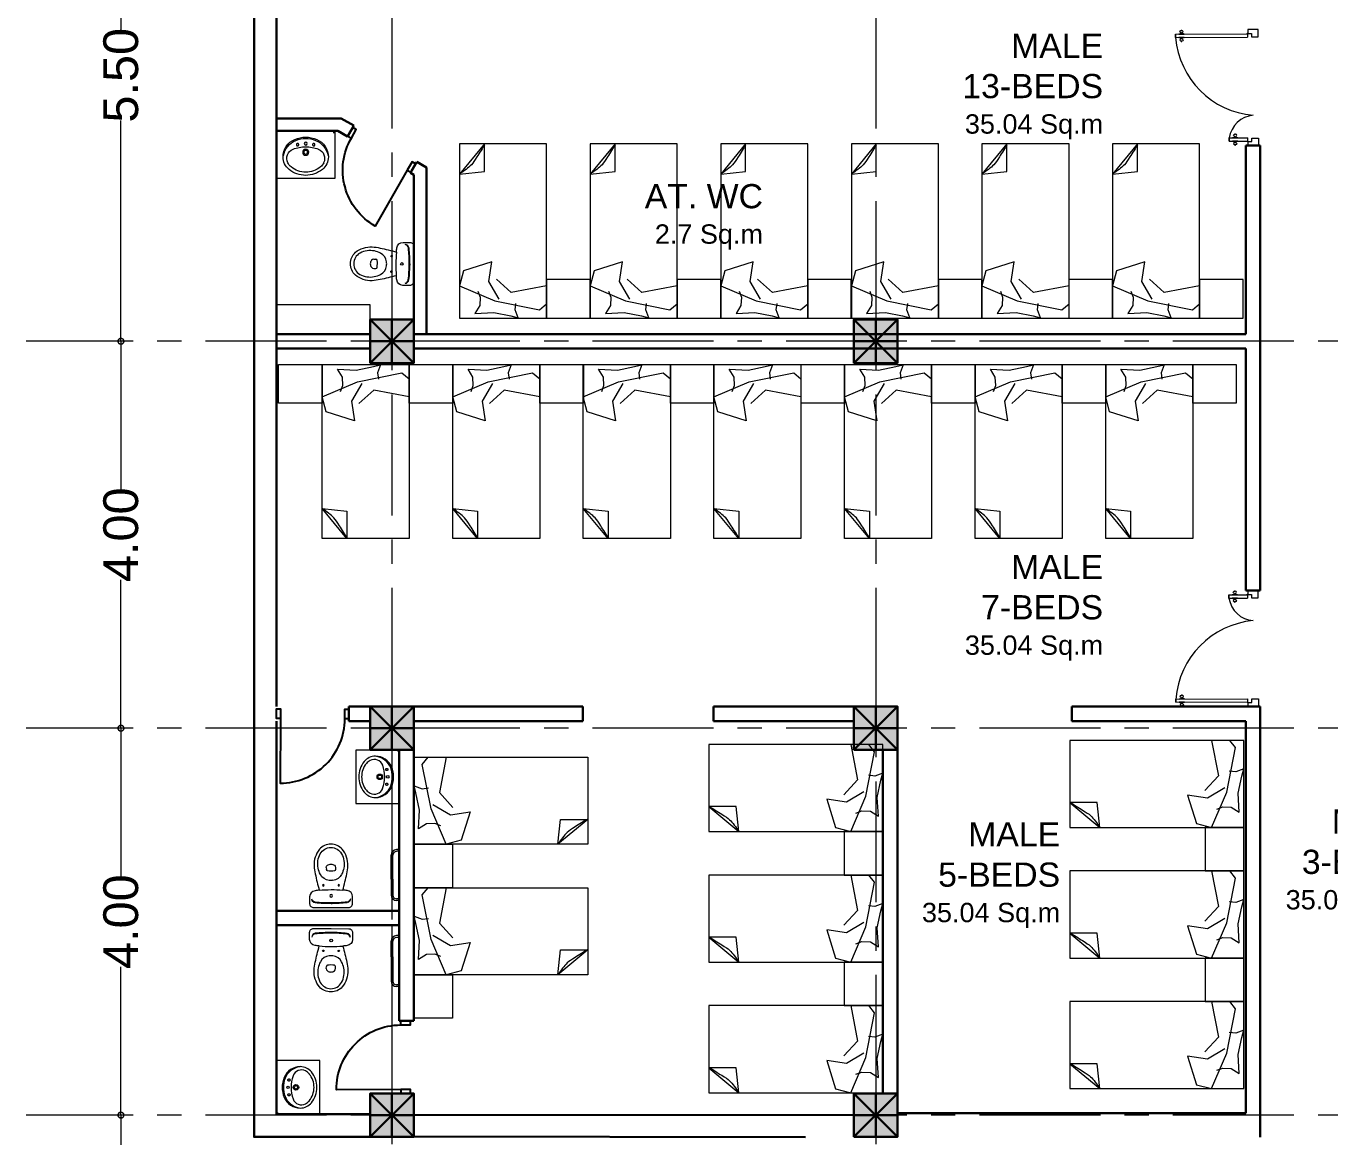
# Model space of a CAD drawing. Header units: metres. Extents: x 319894 to 3389272, y 120 to 6136017.
# Drawn here: x 321441.03 to 321454.5, y 3068016.73 to 3068028.21 of the extents above; entities that cross this region are included whole.
import ezdxf

# ---------------------------------------------------------------- set-up
doc = ezdxf.new("R2010")
doc.units = ezdxf.units.M
doc.header["$MEASUREMENT"] = 0
for name, pattern in [('CENTER', [2, 1.25, -0.25, 0.25, -0.25]), ('HIDDEN', [0.375, 0.25, -0.125]), ('RAYITAS', [0.375, 0.25, -0.125])]:
    doc.linetypes.add(name, pattern=pattern)
doc.layers.get('Defpoints').update_dxf_attribs({"color": 254})
for name, color, linetype, lineweight in [('a_MUEBLE ART', 4, 'Continuous', 5), ('centerline', 255, 'HIDDEN', 5), ('column', 50, 'Continuous', 30), ('DOORS', 4, 'Continuous', 0), ('Fixtures', 31, 'Continuous', 20), ('FURNITURE P 1 200', 255, 'Continuous', 13), ('hatch', 252, 'Continuous', 15), ('wall', 4, 'Continuous', 30), ('window-door', 4, 'Continuous', 20)]:
    doc.layers.add(name, color=color, linetype=linetype, lineweight=lineweight)
for name, color, linetype in [('door_cad-block.com', 7, 'Continuous'), ('S-DIM', 7, 'Continuous'), ('TEXT', 255, 'Continuous')]:
    doc.layers.add(name, color=color, linetype=linetype)
doc.styles.get("Standard").update_dxf_attribs({"font": 'arial.ttf'})
doc.styles.add('TEXTS', font='swissl.ttf')
doc.dimstyles.new('DIMTEXT', dxfattribs={"dimscale": 0.4, "dimtxt": 0.9, "dimasz": 0.3, "dimexe": 0.05, "dimexo": 0.05, "dimgap": 0.05, "dimtad": 0, "dimzin": 1, "dimdsep": 46, "dimtxsty": 'TEXTS', "dimblk": 'DOTSMALL', "dimcen": 0.1, "dimclrd": 256, "dimclre": 6, "dimclrt": 3, "dimadec": 0, "dimazin": 0, "dimtfac": 0.15, "dimtix": 1, "dimtofl": 0, "dimtmove": 1, "dimatfit": 3, "dimldrblk": 'OPEN', "dimfxl": 1, "dimtolj": 1, "dimtzin": 0, "dimarcsym": 0})

# ---------------------------------------------------------------- blocks, each defined once
blk = doc.blocks.new('*U950')
at = {"color": 0, "linetype": 'ByBlock', "ltscale": 10}
blk.add_lwpolyline([(-50, 0), (-50, 800, 0.414214), (-850, 0)], format="xyb", dxfattribs=at)
at = {"color": 0}
for points in [[(-900, 0), (-850, 0), (-850, -121), (-900, -121)], [(-50, 0), (0, 0), (0, -121), (-50, -121)]]:
    blk.add_lwpolyline(points, close=True, dxfattribs=at)
blk = doc.blocks.new('ca_ba_wc057')
at = {"layer": 'a_MUEBLE ART', "color": 8}
for p, q in [((0, -4), (-1.1, -4)), ((0, -4), (1.1, -4)), ((-4.8, -41.3), (-4.8, -39.3)), ((4.8, -41.3), (4.8, -39.3))]:
    blk.add_line(p, q, dxfattribs=at)
at = {"layer": 'a_MUEBLE ART'}
blk.add_lwpolyline([(-16.3, -34.8, -0.017322), (-12.2, -18, -0.007818), (-16.6, -17.5, -0.379899), (-22.2, -11.2), (-22.2, -4, -0.414214), (-18.2, 0), (0, 0), (18.2, 0, -0.414214), (22.2, -4), (22.2, -11.2, -0.379899), (16.6, -17.5, -0.007818), (12.2, -18, -0.017322), (16.3, -34.8, -0.034533), (17.5, -43, -0.180901), (11.8, -60.3, -0.210568), (0, -65.5, -0.210568), (-11.8, -60.3, -0.180901), (-17.5, -43, -0.034533)], format="xyb", close=True, dxfattribs=at)
at = {"layer": 'a_MUEBLE ART', "color": 8}
for centre, radius in [((0, -12.2), 1.35), ((0, -12.2), 1.35), ((-8, -23), 0.75), ((8, -23), 0.75)]:
    blk.add_circle(centre, radius, dxfattribs=at)
for centre, radius, start, end in [((-16, -8.9), 4, 96.2719, 180), ((-16, -9.6), 4, 96.2141, 169.7572), ((0, -154), 149.3, 90, 96.3306), ((0, -154), 150, 90, 96.2719), ((0, -154), 150, 83.7281, 90), ((0, -154), 149.3, 83.6694, 90), ((16, -8.9), 4, 0, 83.7281), ((16, -9.6), 4, 10.2428, 83.7859), ((-3.3, -39.3), 1.5, 96.6492, 180), ((0, -67.6), 30, 90, 96.6492), ((0, -67.6), 30, 83.3508, 90), ((3.3, -39.3), 1.5, 0, 83.3508), ((-1.8, -41.3), 3, 180, 233.1301), ((0, -38.9), 6, 233.1301, 270), ((0, -38.9), 6, 270, 306.8699), ((1.8, -41.3), 3, 306.8699, 0)]:
    blk.add_arc(centre, radius, start, end, dxfattribs=at)
at = {"layer": 'a_MUEBLE ART'}
for centre, radius, start, end in [((0, 121.9), 140.4, 264.9986, 270), ((0, 121.9), 140.4, 270, 275.0014), ((11.2, -45.8), 25, 152.5973, 168.3805), ((-0.7, -39.6), 11.6, 96.2419, 152.5973), ((0, -46), 18, 90, 96.2419), ((0, -46), 18, 83.7581, 90), ((0.7, -39.6), 11.6, 27.4027, 83.7581), ((-11.2, -45.8), 25, 11.6195, 27.4027), ((7.9, -45.1), 21.6, 168.3805, 209.1161), ((-7.9, -45.1), 21.6, 330.8839, 11.6195), ((0, -49.5), 12.6, 209.1161, 270), ((0, -49.5), 12.6, 270, 330.8839)]:
    blk.add_arc(centre, radius, start, end, dxfattribs=at)
blk = doc.blocks.new('1toilet')
at = {"layer": 'a_MUEBLE ART', "color": 8}
blk.add_line((321692.04, 3067910.518), (321692.04, 3067910.539), dxfattribs=at)
at = {"layer": 'a_MUEBLE ART'}
for points in [[(321692.419, 3067912.316), (321691.449, 3067912.316), (321691.449, 3067912.618), (321692.419, 3067912.618)], [(321691.449, 3067910.518), (321692.053, 3067910.518), (321692.053, 3067911.01), (321691.449, 3067911.01)]]:
    blk.add_lwpolyline(points, close=True, dxfattribs=at)
at = {"layer": 'a_MUEBLE ART', "color": 8}
for centre, radius in [((321691.751, 3067910.738), 0.0313), ((321691.751, 3067910.738), 0.0192), ((321691.751, 3067910.649), 0.0146)]:
    blk.add_circle(centre, radius, dxfattribs=at)
at = {"layer": 'a_MUEBLE ART', "color": 8, "linetype": 'RAYITAS'}
for centre in [(321691.667, 3067910.66), (321691.834, 3067910.66)]:
    blk.add_circle(centre, 0.0125, dxfattribs=at)
at = {"layer": 'a_MUEBLE ART'}
for centre, radius, start, end in [((321691.731, 3067910.814), 0.215, 187.4784, 187.4784), ((321691.771, 3067910.814), 0.215, 352.4878, 352.4878), ((321691.684, 3067910.786), 0.167, 129.066, 179.9831), ((321691.684, 3067910.786), 0.134, 129.066, 152.9141), ((321691.751, 3067910.704), 0.273, 89.9831, 129.066), ((321691.751, 3067910.704), 0.24, 89.9831, 129.066), ((321691.751, 3067910.704), 0.273, 50.9002, 89.9831), ((321691.751, 3067910.704), 0.24, 50.9002, 89.9831), ((321691.818, 3067910.786), 0.134, 27.0521, 50.9002), ((321691.818, 3067910.786), 0.167, 359.9831, 50.9002), ((321691.713, 3067910.786), 0.196, 179.9831, 247.2687), ((321691.731, 3067910.814), 0.215, 190.9799, 247.8039), ((321691.656, 3067910.801), 0.101, 152.9141, 249.6246), ((321691.771, 3067910.814), 0.215, 292.1624, 348.9864), ((321691.789, 3067910.786), 0.196, 292.6975, 359.9831), ((321691.846, 3067910.801), 0.101, 290.3416, 27.0521), ((321691.751, 3067911.058), 0.376, 249.6246, 269.9831), ((321691.751, 3067910.876), 0.294, 247.2687, 269.9831), ((321691.751, 3067910.876), 0.28, 248.7299, 269.9831), ((321691.751, 3067911.058), 0.376, 269.9831, 290.3416), ((321691.751, 3067910.876), 0.28, 269.9831, 291.2364), ((321691.751, 3067910.876), 0.294, 269.9831, 292.6975)]:
    blk.add_arc(centre, radius, start, end, dxfattribs=at)
at = {"layer": 'wall'}
for p, q in [((321692.868, 3067912.619), (321692.868, 3067910.971)), ((321692.998, 3067912.618), (321692.998, 3067910.896)), ((321692.834, 3067910.951), (321692.868, 3067910.971)), ((321692.834, 3067910.951), (321692.899, 3067910.838)), ((321692.899, 3067910.838), (321692.998, 3067910.896)), ((321691.449, 3067910.518), (321692.084, 3067910.518)), ((321692.084, 3067910.518), (321692.184, 3067910.576)), ((321692.184, 3067910.576), (321692.249, 3067910.463)), ((321692.119, 3067910.388), (321691.449, 3067910.388)), ((321692.119, 3067910.388), (321692.249, 3067910.463))]:
    blk.add_line(p, q, dxfattribs=at)
at = {"xscale": -0.009999999999999993, "yscale": 0.009999999999999993, "zscale": 0.009999999999999993, "rotation": 270.2486950231968}
blk.add_blockref('ca_ba_wc057', (321692.868, 3067911.893), dxfattribs=at)
at = {"layer": 'door_cad-block.com', "xscale": 0.0008333333318616672, "yscale": 0.0008333333318616672, "zscale": 0.0008333333318616672, "rotation": 29.91186455701618}
blk.add_blockref('*U950', (321692.837, 3067910.944), dxfattribs=at)
blk = doc.blocks.new('*U764')
at = {"layer": 'DOORS', "linetype": 'Continuous', "lineweight": 0}
for p, q in [((8137.26, -1857.94), (8142.04, -1857.94)), ((8142.21, -1860.02), (8142.21, -1861.52)), ((8150.81, -1860.02), (8142.21, -1860.02)), ((8150.81, -1861.52), (8142.21, -1861.52)), ((8150.81, -1860.02), (8150.81, -1861.52)), ((8150.81, -1861.52), (8150.81, -1860.02)), ((8142.21, -1909.87), (8142.21, -1908.37)), ((8175.64, -1908.37), (8142.21, -1908.37)), ((8175.64, -1909.87), (8142.21, -1909.87)), ((8175.64, -1909.87), (8175.64, -1908.37)), ((8175.64, -1908.37), (8175.64, -1909.87)), ((8137.26, -1911.96), (8142.04, -1911.96))]:
    blk.add_line(p, q, dxfattribs=at)
for points in [[(8142.04, -1857.94), (8142.04, -1859.87), (8140.4, -1859.87), (8140.4, -1861.43), (8137.26, -1861.43), (8137.26, -1857.94)], [(8142.04, -1911.96), (8142.04, -1910.03), (8140.4, -1910.03), (8140.4, -1908.47), (8137.26, -1908.47), (8137.26, -1911.96)]]:
    blk.add_lwpolyline(points, dxfattribs=at)
for points in [[(8149.25, -1860.02), (8146.78, -1860.02), (8147.88, -1859.6), (8147.88, -1859.41, 0.414214), (8147.77, -1859.3, -0.990713), (8147.9, -1858.29), (8148.25, -1858.29)], [(8149.25, -1861.52), (8146.78, -1861.52), (8147.88, -1861.94), (8147.88, -1862.13, -0.414214), (8147.77, -1862.24, 0.990713), (8147.9, -1863.25), (8148.25, -1863.25)], [(8146.91, -1860.02), (8149.37, -1860.02), (8148.28, -1859.6), (8148.28, -1859.41, -0.414214), (8148.39, -1859.3, 0.990713), (8148.25, -1858.29), (8147.9, -1858.29)], [(8146.91, -1861.52), (8149.37, -1861.52), (8148.28, -1861.94), (8148.28, -1862.13, 0.414214), (8148.39, -1862.24, -0.990713), (8148.25, -1863.25), (8147.9, -1863.25)], [(8174.08, -1908.37), (8171.62, -1908.37), (8172.71, -1907.95), (8172.71, -1907.76, 0.414214), (8172.6, -1907.65, -0.990713), (8172.74, -1906.64), (8173.08, -1906.64)], [(8174.08, -1909.87), (8171.62, -1909.87), (8172.71, -1910.29), (8172.71, -1910.48, -0.414214), (8172.6, -1910.59, 0.990713), (8172.74, -1911.6), (8173.08, -1911.6)], [(8171.74, -1908.37), (8174.2, -1908.37), (8173.11, -1907.95), (8173.11, -1907.76, -0.414214), (8173.22, -1907.65, 0.990713), (8173.08, -1906.64), (8172.74, -1906.64)], [(8171.74, -1909.87), (8174.2, -1909.87), (8173.11, -1910.29), (8173.11, -1910.48, 0.414214), (8173.22, -1910.59, -0.990713), (8173.08, -1911.6), (8172.74, -1911.6)]]:
    blk.add_lwpolyline(points, format="xyb", dxfattribs=at)
for points in [[(8147.97, -1858.17), (8147.97, -1858.29), (8148.18, -1858.29), (8148.18, -1858.17)], [(8147.97, -1863.37), (8147.97, -1863.25), (8148.18, -1863.25), (8148.18, -1863.37)], [(8172.81, -1906.52), (8172.81, -1906.64), (8173.01, -1906.64), (8173.01, -1906.52)], [(8172.81, -1911.72), (8172.81, -1911.6), (8173.01, -1911.6), (8173.01, -1911.72)]]:
    blk.add_lwpolyline(points, close=True, dxfattribs=at)
for centre in [(8142.21, -1859.86), (8142.21, -1910.03)]:
    blk.add_circle(centre, 0.165, dxfattribs=at)
at = {"layer": 'window-door'}
for centre, radius, start, end in [((8138.69, -1859.8), 12.25, 274.3787, 351.9271), ((8136.16, -1911.47), 39.61, 4.47868, 84.98302)]:
    blk.add_arc(centre, radius, start, end, dxfattribs=at)
blk = doc.blocks.new('*U955')
at = {"layer": 'DOORS', "linetype": 'Continuous', "lineweight": 0}
for p, q in [((8137.26, -1857.94), (8142.04, -1857.94)), ((8142.21, -1860.04), (8142.21, -1861.53)), ((8175.64, -1860.04), (8142.21, -1860.04)), ((8175.64, -1861.53), (8142.21, -1861.53)), ((8175.64, -1860.04), (8175.64, -1861.53)), ((8175.64, -1861.53), (8175.64, -1860.04)), ((8142.21, -1909.88), (8142.21, -1908.39)), ((8150.81, -1908.39), (8142.21, -1908.39)), ((8150.81, -1909.88), (8142.21, -1909.88)), ((8150.81, -1909.88), (8150.81, -1908.39)), ((8150.81, -1908.39), (8150.81, -1909.88)), ((8137.26, -1911.96), (8142.04, -1911.96))]:
    blk.add_line(p, q, dxfattribs=at)
for points in [[(8142.04, -1857.94), (8142.04, -1859.87), (8140.4, -1859.87), (8140.4, -1861.43), (8137.26, -1861.43), (8137.26, -1857.94)], [(8142.04, -1911.96), (8142.04, -1910.03), (8140.4, -1910.03), (8140.4, -1908.47), (8137.26, -1908.47), (8137.26, -1911.96)]]:
    blk.add_lwpolyline(points, dxfattribs=at)
for points in [[(8174.08, -1860.03), (8171.62, -1860.03), (8172.71, -1859.61), (8172.71, -1859.42, 0.414214), (8172.6, -1859.31, -0.990713), (8172.74, -1858.31), (8173.08, -1858.31)], [(8174.08, -1861.53), (8171.62, -1861.53), (8172.71, -1861.96), (8172.71, -1862.14, -0.414214), (8172.6, -1862.25, 0.990713), (8172.74, -1863.26), (8173.08, -1863.26)], [(8171.74, -1860.03), (8174.2, -1860.03), (8173.11, -1859.61), (8173.11, -1859.42, -0.414214), (8173.22, -1859.31, 0.990713), (8173.08, -1858.31), (8172.74, -1858.31)], [(8171.74, -1861.53), (8174.2, -1861.53), (8173.11, -1861.96), (8173.11, -1862.14, 0.414214), (8173.22, -1862.25, -0.990713), (8173.08, -1863.26), (8172.74, -1863.26)], [(8149.25, -1908.39), (8146.78, -1908.39), (8147.88, -1907.96), (8147.88, -1907.78, 0.414214), (8147.77, -1907.67, -0.990713), (8147.9, -1906.66), (8148.25, -1906.66)], [(8149.25, -1909.88), (8146.78, -1909.88), (8147.88, -1910.31), (8147.88, -1910.49, -0.414214), (8147.77, -1910.6, 0.990713), (8147.9, -1911.61), (8148.25, -1911.61)], [(8146.91, -1908.39), (8149.37, -1908.39), (8148.28, -1907.96), (8148.28, -1907.78, -0.414214), (8148.39, -1907.67, 0.990713), (8148.25, -1906.66), (8147.9, -1906.66)], [(8146.91, -1909.88), (8149.37, -1909.88), (8148.28, -1910.31), (8148.28, -1910.49, 0.414214), (8148.39, -1910.6, -0.990713), (8148.25, -1911.61), (8147.9, -1911.61)]]:
    blk.add_lwpolyline(points, format="xyb", dxfattribs=at)
for points in [[(8172.81, -1858.18), (8172.81, -1858.31), (8173.01, -1858.31), (8173.01, -1858.18)], [(8172.81, -1863.38), (8172.81, -1863.26), (8173.01, -1863.26), (8173.01, -1863.38)], [(8147.97, -1906.53), (8147.97, -1906.66), (8148.18, -1906.66), (8148.18, -1906.53)], [(8147.97, -1911.74), (8147.97, -1911.61), (8148.18, -1911.61), (8148.18, -1911.74)]]:
    blk.add_lwpolyline(points, close=True, dxfattribs=at)
for centre in [(8142.21, -1859.87), (8142.21, -1910.05)]:
    blk.add_circle(centre, 0.165, dxfattribs=at)
at = {"layer": 'window-door'}
for centre, radius, start, end in [((8136.16, -1858.44), 39.61, 275.01698, 355.52132), ((8138.69, -1910.11), 12.25, 8.0729, 85.6213)]:
    blk.add_arc(centre, radius, start, end, dxfattribs=at)
blk = doc.blocks.new('cell bed1')
at = {"layer": 'Fixtures'}
for p, q in [((2034189, -167492), (2034446, -167181)), ((2034446, -167181), (2034189, -167208)), ((2034189, -167208), (2034189, -167492))]:
    blk.add_line(p, q, dxfattribs=at)
blk.add_lwpolyline([(2034446, -167492), (2034446, -165692), (2033546, -165692), (2033546, -167492)], close=True, dxfattribs=at)
at = {"layer": 'Fixtures', "linetype": 'ByBlock', "lineweight": 0}
for points in [[(2034288, -165740), (2034093, -165751), (2033916, -165714), (2033841, -165694), (2033872, -165777), (2033864, -165843)], [(2034256, -165972), (2034233, -165910), (2034237, -165822), (2034288, -165740)], [(2034036, -165889), (2034143, -166070), (2034112, -166274), (2034405, -166182), (2034446, -166026), (2034081, -165870), (2033621, -165778), (2033546, -165839), (2033546, -166026), (2033913, -165956), (2034065, -166095)]]:
    blk.add_lwpolyline(points, dxfattribs=at)
at = {"layer": 'Fixtures'}
blk.add_open_spline([(2034189, -167483), (2034205, -167455), (2034280, -167338), (2034324, -167266), (2034400, -167213), (2034446, -167181)], degree=3, knots=[58.285176, 58.285176, 58.285176, 58.285176, 153.797631, 253.744613, 409.43508, 409.43508, 409.43508, 409.43508], dxfattribs=at)
blk = doc.blocks.new('_DotSmall')
at = {"color": 0, "linetype": 'ByBlock', "const_width": 0.5}
blk.add_lwpolyline([(-0.0625, 0, 1), (0.0625, 0, 1)], format="xyb", close=True, dxfattribs=at)
blk = doc.blocks.new('*D907')
at = {"layer": 'Defpoints', "color": 0, "transparency": 16777216}
for p in [(322188.093, 3068082.566), (322186.948, 3068077.066), (322186.948, 3068077.066)]:
    blk.add_point(p, dxfattribs=at)
at = {"layer": 'S-DIM', "color": 6, "lineweight": -2, "transparency": 16777216}
for p, q in [((322188.073, 3068082.566), (322186.928, 3068082.566)), ((322186.968, 3068077.066), (322186.968, 3068077.066))]:
    blk.add_line(p, q, dxfattribs=at)
at = {"layer": 'S-DIM', "lineweight": -2, "transparency": 16777216}
for p, q in [((322186.948, 3068082.566), (322186.948, 3068080.283)), ((322186.948, 3068077.066), (322186.948, 3068079.348))]:
    blk.add_line(p, q, dxfattribs=at)
at = {"layer": 'S-DIM', "lineweight": -2, "transparency": 16777216, "xscale": 0.12, "yscale": 0.12, "zscale": 0.12}
for p, rotation in [((322186.948, 3068082.566), 90), ((322186.948, 3068077.066), 270)]:
    blk.add_blockref('_DotSmall', p, dxfattribs=dict(at, rotation=rotation))
at = {"layer": 'S-DIM', "color": 3, "transparency": 16777216, "insert": (322186.948, 3068079.816), "char_height": 0.36, "attachment_point": 5, "rotation": 90, "style": 'TEXTS'}
blk.add_mtext('\\A1;5.50', dxfattribs=at)
blk = doc.blocks.new('_Open')
at = {"color": 0, "linetype": 'ByBlock', "lineweight": -2}
for p, q in [((-1, 0.17), (0, 0)), ((-1, -0.17), (0, 0)), ((0, 0), (-1, 0))]:
    blk.add_line(p, q, dxfattribs=at)
blk = doc.blocks.new('*D893')
at = {"layer": 'Defpoints', "color": 0, "transparency": 16777216}
for p in [(322186.948, 3068077.066), (322186.948, 3068073.066), (322186.948, 3068073.066)]:
    blk.add_point(p, dxfattribs=at)
at = {"layer": 'S-DIM', "lineweight": -2, "transparency": 16777216}
for p, q in [((322186.948, 3068077.066), (322186.948, 3068075.534)), ((322186.948, 3068073.066), (322186.948, 3068074.598))]:
    blk.add_line(p, q, dxfattribs=at)
at = {"layer": 'S-DIM', "color": 6, "lineweight": -2, "transparency": 16777216}
for p, q in [((322186.968, 3068077.066), (322186.968, 3068077.066)), ((322186.968, 3068073.066), (322186.968, 3068073.066))]:
    blk.add_line(p, q, dxfattribs=at)
at = {"layer": 'S-DIM', "lineweight": -2, "transparency": 16777216, "xscale": 0.12, "yscale": 0.12, "zscale": 0.12}
for p, rotation in [((322186.948, 3068077.066), 90), ((322186.948, 3068073.066), 270)]:
    blk.add_blockref('_DotSmall', p, dxfattribs=dict(at, rotation=rotation))
at = {"layer": 'S-DIM', "color": 3, "transparency": 16777216, "insert": (322186.948, 3068075.066), "char_height": 0.36, "attachment_point": 5, "rotation": 90, "style": 'TEXTS'}
blk.add_mtext('\\A1;4.00', dxfattribs=at)
blk = doc.blocks.new('*D894')
at = {"layer": 'Defpoints', "color": 0, "transparency": 16777216}
for p in [(322186.948, 3068073.066), (322186.948, 3068069.066), (322186.948, 3068069.066)]:
    blk.add_point(p, dxfattribs=at)
at = {"layer": 'S-DIM', "lineweight": -2, "transparency": 16777216}
for p, q in [((322186.948, 3068073.066), (322186.948, 3068071.534)), ((322186.948, 3068069.066), (322186.948, 3068070.598))]:
    blk.add_line(p, q, dxfattribs=at)
at = {"layer": 'S-DIM', "color": 6, "lineweight": -2, "transparency": 16777216}
for p, q in [((322186.968, 3068073.066), (322186.968, 3068073.066)), ((322186.968, 3068069.066), (322186.968, 3068069.066))]:
    blk.add_line(p, q, dxfattribs=at)
at = {"layer": 'S-DIM', "lineweight": -2, "transparency": 16777216, "xscale": 0.12, "yscale": 0.12, "zscale": 0.12}
for p, rotation in [((322186.948, 3068073.066), 90), ((322186.948, 3068069.066), 270)]:
    blk.add_blockref('_DotSmall', p, dxfattribs=dict(at, rotation=rotation))
at = {"layer": 'S-DIM', "color": 3, "transparency": 16777216, "insert": (322186.948, 3068071.066), "char_height": 0.36, "attachment_point": 5, "rotation": 90, "style": 'TEXTS'}
blk.add_mtext('\\A1;4.00', dxfattribs=at)
blk = doc.blocks.new('*D895')
at = {"layer": 'Defpoints', "color": 0, "transparency": 16777216}
for p in [(322186.948, 3068069.066), (322186.948, 3068066.066), (322186.948, 3068066.066)]:
    blk.add_point(p, dxfattribs=at)
at = {"layer": 'S-DIM', "lineweight": -2, "transparency": 16777216}
for p, q in [((322186.948, 3068069.066), (322186.948, 3068068.034)), ((322186.948, 3068066.066), (322186.948, 3068067.097))]:
    blk.add_line(p, q, dxfattribs=at)
at = {"layer": 'S-DIM', "color": 6, "lineweight": -2, "transparency": 16777216}
for p, q in [((322186.968, 3068069.066), (322186.968, 3068069.066)), ((322186.968, 3068066.066), (322186.968, 3068066.066))]:
    blk.add_line(p, q, dxfattribs=at)
at = {"layer": 'S-DIM', "lineweight": -2, "transparency": 16777216, "xscale": 0.12, "yscale": 0.12, "zscale": 0.12}
for p, rotation in [((322186.948, 3068069.066), 90), ((322186.948, 3068066.066), 270)]:
    blk.add_blockref('_DotSmall', p, dxfattribs=dict(at, rotation=rotation))
at = {"layer": 'S-DIM', "color": 3, "transparency": 16777216, "insert": (322186.948, 3068067.566), "char_height": 0.36, "attachment_point": 5, "rotation": 90, "style": 'TEXTS'}
blk.add_mtext('\\A1;3.00', dxfattribs=at)
blk = doc.blocks.new('column')
at = {"layer": 'hatch'}
h = blk.add_hatch(color=256, dxfattribs=at)
h.dxf.hatch_style = 1
h.paths.add_polyline_path([(0, 0), (0.45, 0), (0.45, 0.45), (0, 0.45)])
at = {"layer": 'column'}
for p, q in [((0, 0.45), (0.45, 0)), ((0, 0), (0.45, 0.45)), ((0.225, 0.45), (0.225, 0)), ((0, 0.225), (0.45, 0.225))]:
    blk.add_line(p, q, dxfattribs=at)
blk.add_lwpolyline([(0, 0), (0.45, 0), (0.45, 0.45), (0, 0.45)], close=True, dxfattribs=at)
blk = doc.blocks.new('FINAL GRIDTOP FLOOR')
at = {"layer": 'centerline', "linetype": 'CENTER'}
for p, q in [((322189.75, 3068092.516), (322189.75, 3068054.857)), ((322194.75, 3068092.516), (322194.75, 3068054.857)), ((322233.073, 3068077.066), (322185.967, 3068077.066)), ((322233.073, 3068073.066), (322185.967, 3068073.066)), ((322233.073, 3068069.066), (322185.967, 3068069.066)), ((322233.073, 3068069.066), (322185.967, 3068069.066))]:
    blk.add_line(p, q, dxfattribs=at)
at = {"layer": 'wall'}
for p in [(322189.525, 3068076.841), (322194.525, 3068076.841), (322189.525, 3068072.841), (322194.525, 3068072.841), (322189.525, 3068068.841), (322194.525, 3068068.841)]:
    blk.add_blockref('column', p, dxfattribs=at)
at = {"layer": 'S-DIM'}
for base, p1, p2, picture, middle in [((322186.948, 3068077.066), (322188.093, 3068082.566), (322186.948, 3068077.066), '*D907', (322186.948, 3068079.816)), ((322186.948, 3068073.066), (322186.948, 3068077.066), (322186.948, 3068073.066), '*D893', (322186.948, 3068075.066)), ((322186.948, 3068069.066), (322186.948, 3068073.066), (322186.948, 3068069.066), '*D894', (322186.948, 3068071.066)), ((322186.948, 3068066.066), (322186.948, 3068069.066), (322186.948, 3068066.066), '*D895', (322186.948, 3068067.566))]:
    dim = blk.add_linear_dim(base=base, p1=p1, p2=p2, angle=90, dimstyle='DIMTEXT', dxfattribs=at)
    dim.commit()
    dim.dimension.update_dxf_attribs({"geometry": picture, "text_midpoint": middle})

msp = doc.modelspace()

# ---------------------------------------------------------------- linework, layer by layer
at = {"layer": 'a_MUEBLE ART', "color": 8}
for p, q in [((321444.884, 3068020.715), (321444.865, 3068020.715)), ((321443.614, 3068016.977), (321443.634, 3068016.977))]:
    msp.add_line(p, q, dxfattribs=at)
at = {"layer": 'a_MUEBLE ART'}
for points in [[(321444.884, 3068020.175), (321444.884, 3068020.727), (321444.434, 3068020.727), (321444.434, 3068020.175)], [(321443.614, 3068017.517), (321443.614, 3068016.964), (321444.064, 3068016.964), (321444.064, 3068017.517)]]:
    msp.add_lwpolyline(points, close=True, dxfattribs=at)
at = {"layer": 'a_MUEBLE ART', "color": 8}
for centre, radius in [((321444.683, 3068020.451), 0.0286), ((321444.683, 3068020.451), 0.0175), ((321444.765, 3068020.451), 0.0133), ((321443.734, 3068017.241), 0.0133), ((321443.816, 3068017.241), 0.0286), ((321443.816, 3068017.241), 0.0175)]:
    msp.add_circle(centre, radius, dxfattribs=at)
at = {"layer": 'a_MUEBLE ART', "color": 8, "linetype": 'RAYITAS'}
for centre in [(321444.755, 3068020.527), (321444.755, 3068020.374), (321443.744, 3068017.317), (321443.744, 3068017.164)]:
    msp.add_circle(centre, 0.0114, dxfattribs=at)
at = {"layer": 'a_MUEBLE ART'}
for centre, radius, start, end in [((321444.614, 3068020.469), 0.197, 82.4878, 82.4878), ((321444.614, 3068020.432), 0.197, 277.4784, 277.4784), ((321444.714, 3068020.451), 0.249, 140.9002, 179.9831), ((321444.714, 3068020.451), 0.219, 140.9002, 179.9831), ((321444.639, 3068020.512), 0.153, 89.9831, 140.9002), ((321444.639, 3068020.512), 0.122, 117.0521, 140.9002), ((321444.626, 3068020.538), 0.0927, 20.3416, 117.0521), ((321444.639, 3068020.485), 0.179, 22.6975, 89.9831), ((321444.614, 3068020.469), 0.197, 22.1624, 78.9864), ((321444.714, 3068020.451), 0.249, 179.9831, 219.066), ((321444.714, 3068020.451), 0.219, 179.9831, 219.066), ((321444.391, 3068020.451), 0.343, 359.9831, 20.3416), ((321444.391, 3068020.451), 0.343, 339.6246, 359.9831), ((321444.557, 3068020.451), 0.256, 359.9831, 21.2364), ((321444.557, 3068020.451), 0.256, 338.7299, 359.9831), ((321444.557, 3068020.451), 0.268, 359.9831, 22.6975), ((321444.557, 3068020.451), 0.268, 337.2687, 359.9831), ((321444.626, 3068020.364), 0.0927, 242.9141, 339.6246), ((321444.639, 3068020.416), 0.179, 269.9831, 337.2687), ((321444.614, 3068020.432), 0.197, 280.9799, 337.8039), ((321444.639, 3068020.39), 0.153, 219.066, 269.9831), ((321444.639, 3068020.39), 0.122, 219.066, 242.9141), ((321443.885, 3068017.259), 0.197, 97.4784, 97.4784), ((321443.885, 3068017.222), 0.197, 262.4878, 262.4878), ((321443.86, 3068017.275), 0.179, 89.9831, 157.2687), ((321443.885, 3068017.259), 0.197, 100.9799, 157.8039), ((321444.108, 3068017.24), 0.343, 159.6246, 179.9831), ((321443.873, 3068017.328), 0.0927, 62.9141, 159.6246), ((321443.86, 3068017.302), 0.153, 39.066, 89.9831), ((321443.86, 3068017.302), 0.122, 39.066, 62.9141), ((321443.784, 3068017.241), 0.219, 359.9831, 39.066), ((321443.784, 3068017.241), 0.249, 359.9831, 39.066), ((321443.942, 3068017.241), 0.268, 157.2687, 179.9831), ((321443.942, 3068017.241), 0.268, 179.9831, 202.6975), ((321443.942, 3068017.241), 0.256, 158.7299, 179.9831), ((321443.942, 3068017.241), 0.256, 179.9831, 201.2364), ((321444.108, 3068017.24), 0.343, 179.9831, 200.3416), ((321443.784, 3068017.241), 0.219, 320.9002, 359.9831), ((321443.784, 3068017.241), 0.249, 320.9002, 359.9831), ((321443.86, 3068017.206), 0.179, 202.6975, 269.9831), ((321443.885, 3068017.222), 0.197, 202.1624, 258.9864), ((321443.873, 3068017.153), 0.0927, 200.3416, 297.0521), ((321443.86, 3068017.18), 0.153, 269.9831, 320.9002), ((321443.86, 3068017.18), 0.122, 297.0521, 320.9002)]:
    msp.add_arc(centre, radius, start, end, dxfattribs=at)
at = {"layer": 'centerline', "linetype": 'CENTER'}
msp.add_line((321444.809, 3068020.727), (321444.809, 3068017.177), dxfattribs=at)
at = {"layer": 'Fixtures'}
for points in [[(321446.407, 3068025.593), (321446.407, 3068025.193), (321446.857, 3068025.193), (321446.857, 3068025.593)], [(321447.757, 3068025.593), (321447.757, 3068025.193), (321448.207, 3068025.193), (321448.207, 3068025.593)], [(321449.107, 3068025.593), (321449.107, 3068025.193), (321449.557, 3068025.193), (321449.557, 3068025.593)], [(321450.457, 3068025.593), (321450.457, 3068025.193), (321450.907, 3068025.193), (321450.907, 3068025.593)], [(321451.807, 3068025.593), (321451.807, 3068025.193), (321452.257, 3068025.193), (321452.257, 3068025.593)], [(321453.157, 3068025.593), (321453.157, 3068025.193), (321453.607, 3068025.193), (321453.607, 3068025.593)], [(321443.637, 3068024.314), (321443.637, 3068024.714), (321444.087, 3068024.714), (321444.087, 3068024.314)], [(321444.987, 3068024.314), (321444.987, 3068024.714), (321445.437, 3068024.714), (321445.437, 3068024.314)], [(321446.337, 3068024.314), (321446.337, 3068024.714), (321446.787, 3068024.714), (321446.787, 3068024.314)], [(321447.687, 3068024.314), (321447.687, 3068024.714), (321448.137, 3068024.714), (321448.137, 3068024.314)], [(321449.037, 3068024.314), (321449.037, 3068024.714), (321449.487, 3068024.714), (321449.487, 3068024.314)], [(321450.387, 3068024.314), (321450.387, 3068024.714), (321450.837, 3068024.714), (321450.837, 3068024.314)], [(321451.737, 3068024.314), (321451.737, 3068024.714), (321452.187, 3068024.714), (321452.187, 3068024.314)], [(321453.087, 3068024.314), (321453.087, 3068024.714), (321453.537, 3068024.714), (321453.537, 3068024.314)], [(321453.216, 3068019.478), (321453.616, 3068019.478), (321453.616, 3068019.928), (321453.216, 3068019.928)], [(321449.484, 3068019.436), (321449.884, 3068019.436), (321449.884, 3068019.886), (321449.484, 3068019.886)], [(321445.434, 3068019.305), (321445.034, 3068019.305), (321445.034, 3068019.755), (321445.434, 3068019.755)], [(321453.216, 3068018.128), (321453.616, 3068018.128), (321453.616, 3068018.578), (321453.216, 3068018.578)], [(321449.484, 3068018.086), (321449.884, 3068018.086), (321449.884, 3068018.536), (321449.484, 3068018.536)], [(321445.434, 3068017.955), (321445.034, 3068017.955), (321445.034, 3068018.405), (321445.434, 3068018.405)]]:
    msp.add_lwpolyline(points, close=True, dxfattribs=at)
at = {"layer": 'FURNITURE P 1 200'}
for p, q in [((321444.8, 3068019.393), (321444.8, 3068019.643)), ((321444.819, 3068019.393), (321444.819, 3068019.643)), ((321444.879, 3068019.7), (321444.856, 3068019.7)), ((321444.879, 3068019.681), (321444.856, 3068019.681)), ((321444.884, 3068019.709), (321444.879, 3068019.709)), ((321444.879, 3068019.709), (321444.88, 3068019.672)), ((321444.88, 3068019.672), (321444.884, 3068019.672)), ((321444.884, 3068019.672), (321444.884, 3068019.709)), ((321444.8, 3068019.393), (321444.8, 3068019.229)), ((321444.819, 3068019.393), (321444.819, 3068019.228)), ((321444.879, 3068019.191), (321444.856, 3068019.191)), ((321444.879, 3068019.172), (321444.856, 3068019.172)), ((321444.879, 3068019.163), (321444.88, 3068019.2)), ((321444.884, 3068019.163), (321444.879, 3068019.163)), ((321444.88, 3068019.2), (321444.884, 3068019.2)), ((321444.884, 3068019.2), (321444.884, 3068019.163)), ((321444.8, 3068018.589), (321444.8, 3068018.753)), ((321444.819, 3068018.589), (321444.819, 3068018.753)), ((321444.879, 3068018.81), (321444.856, 3068018.81)), ((321444.879, 3068018.791), (321444.856, 3068018.791)), ((321444.884, 3068018.819), (321444.879, 3068018.819)), ((321444.879, 3068018.819), (321444.88, 3068018.782)), ((321444.88, 3068018.782), (321444.884, 3068018.782)), ((321444.884, 3068018.782), (321444.884, 3068018.819)), ((321444.8, 3068018.589), (321444.8, 3068018.339)), ((321444.819, 3068018.589), (321444.819, 3068018.339)), ((321444.879, 3068018.301), (321444.856, 3068018.301)), ((321444.879, 3068018.273), (321444.88, 3068018.31)), ((321444.88, 3068018.31), (321444.884, 3068018.31)), ((321444.884, 3068018.31), (321444.884, 3068018.273)), ((321444.879, 3068018.282), (321444.856, 3068018.282)), ((321444.884, 3068018.273), (321444.879, 3068018.273))]:
    msp.add_line(p, q, dxfattribs=at)
for centre, radius, start, end in [((321444.856, 3068019.643), 0.0561, 90.1975, 180.1975), ((321444.856, 3068019.643), 0.0374, 90.1975, 180.1975), ((321444.856, 3068019.228), 0.0561, 179.8025, 269.8025), ((321444.856, 3068019.228), 0.0374, 179.8025, 269.8025), ((321444.856, 3068018.754), 0.0561, 90.1975, 180.1975), ((321444.856, 3068018.754), 0.0374, 90.1975, 180.1975), ((321444.856, 3068018.338), 0.0561, 179.8025, 269.8025), ((321444.856, 3068018.338), 0.0374, 179.8025, 269.8025)]:
    msp.add_arc(centre, radius, start, end, dxfattribs=at)
at = {"layer": 'wall'}
for p, q in [((321443.384, 3068021.033), (321443.384, 3068030.46)), ((321443.614, 3068021.177), (321443.614, 3068030.23)), ((321443.614, 3068021.183), (321443.614, 3068030.03)), ((321453.634, 3068026.978), (321453.636, 3068025.028)), ((321453.785, 3068026.978), (321453.634, 3068026.978)), ((321453.785, 3068026.978), (321453.784, 3068024.728)), ((321443.614, 3068025.028), (321444.584, 3068025.028)), ((321453.636, 3068025.028), (321445.034, 3068025.028)), ((321445.034, 3068025.028), (321446.444, 3068025.028)), ((321445.034, 3068025.028), (321445.244, 3068025.028)), ((321443.614, 3068024.879), (321444.584, 3068024.879)), ((321445.034, 3068024.879), (321453.634, 3068024.879)), ((321453.634, 3068024.879), (321453.634, 3068022.377)), ((321453.784, 3068024.728), (321453.784, 3068022.377)), ((321453.784, 3068022.377), (321453.634, 3068022.377)), ((321444.364, 3068021.178), (321444.364, 3068021.028)), ((321444.584, 3068021.178), (321444.364, 3068021.178)), ((321446.781, 3068021.178), (321445.034, 3068021.178)), ((321446.781, 3068021.178), (321445.034, 3068021.178)), ((321446.781, 3068021.178), (321446.781, 3068021.028)), ((321448.131, 3068021.178), (321448.131, 3068021.028)), ((321448.131, 3068021.178), (321449.584, 3068021.178)), ((321451.837, 3068021.178), (321451.837, 3068021.028)), ((321451.837, 3068021.178), (321453.634, 3068021.178)), ((321453.784, 3068021.178), (321453.634, 3068021.178)), ((321453.784, 3068021.178), (321453.784, 3068016.727)), ((321443.614, 3068016.953), (321443.614, 3068021.028)), ((321444.584, 3068021.028), (321444.364, 3068021.028)), ((321446.781, 3068021.028), (321445.034, 3068021.028)), ((321446.781, 3068021.028), (321445.034, 3068021.028)), ((321448.131, 3068021.028), (321449.584, 3068021.028)), ((321451.837, 3068021.028), (321453.634, 3068021.028)), ((321453.634, 3068021.028), (321453.634, 3068016.973)), ((321444.884, 3068020.727), (321444.884, 3068017.929)), ((321445.034, 3068020.727), (321445.034, 3068017.929)), ((321449.884, 3068020.728), (321449.884, 3068017.178)), ((321450.034, 3068020.728), (321450.034, 3068017.178)), ((321443.614, 3068019.066), (321444.884, 3068019.066)), ((321443.614, 3068018.916), (321444.884, 3068018.916)), ((321444.884, 3068017.929), (321445.034, 3068017.929)), ((321445.034, 3068017.179), (321445.034, 3068017.178)), ((321444.584, 3068016.963), (321443.614, 3068016.964)), ((321449.584, 3068016.952), (321445.034, 3068016.958)), ((321450.034, 3068016.973), (321453.043, 3068016.973)), ((321450.384, 3068016.968), (321450.384, 3068016.967)), ((321453.634, 3068016.973), (321453.043, 3068016.973)), ((321449.084, 3068016.727), (321445.034, 3068016.732))]:
    msp.add_line(p, q, dxfattribs=at)
msp.add_lwpolyline([(321444.584, 3068016.728), (321443.384, 3068016.728), (321443.384, 3068021.03)], dxfattribs=at)

# ---------------------------------------------------------------- block references
at = {"yscale": 0.009999999999999992}
for p, xscale, zscale, rotation in [((321444.18, 3068019.1), -0.009999999999999992, 0.009999999999999993, 180.2486950231967), ((321444.18, 3068018.882), 0.009999999999999992, 0.009999999999999992, 359.7513049768033)]:
    msp.add_blockref('ca_ba_wc057', p, dxfattribs=dict(at, xscale=xscale, zscale=zscale, rotation=rotation))
at = {"layer": 'centerline'}
msp.add_blockref('FINAL GRIDTOP FLOOR', (-744.941, -52.112), dxfattribs=at)
at = {"layer": 'door_cad-block.com', "yscale": 0.0008333333318616671, "zscale": 0.0008333333318616671}
for p, xscale, rotation in [((321443.614, 3068021.053), 0.0008333333318616671, 179.7513044880718), ((321444.901, 3068017.178), -0.0008333333318616671, 90.24869551192815)]:
    msp.add_blockref('*U950', p, dxfattribs=dict(at, xscale=xscale, rotation=rotation))
at = {"layer": 'Fixtures', "yscale": 0.001000027668465999, "zscale": 0.001000027668465999}
for p, xscale, rotation in [((323480.01, 3067859.497), 0.001000027668465999, 180.0000001111299), ((323481.36, 3067859.497), 0.001000027668465999, 180.0000001111299), ((323482.71, 3067859.497), 0.001000027668465999, 180.0000001111299), ((323484.06, 3067859.497), 0.001000027668465999, 180.0000001111299), ((323485.41, 3067859.497), 0.001000027668465999, 180.0000001111299), ((323486.76, 3067859.497), 0.001000027668465999, 180.0000001111299), ((321615.581, 3070054.388), 0.001000027668465999, 270), ((321619.312, 3070054.43), 0.001000027668465999, 270), ((321279.338, 3070054.257), -0.001000027668465999, 90), ((321615.581, 3070053.038), 0.001000027668465999, 270), ((321619.312, 3070053.08), 0.001000027668465999, 270), ((321279.338, 3070052.907), -0.001000027668465999, 90), ((321615.581, 3070051.688), 0.001000027668465999, 270), ((321619.312, 3070051.73), 0.001000027668465999, 270)]:
    msp.add_blockref('cell bed1', p, dxfattribs=dict(at, xscale=xscale, rotation=rotation))
at = {"layer": 'Fixtures', "xscale": -0.001000027668465999, "yscale": 0.001000027668465999, "zscale": 0.001000027668465999}
for p in [(323478.589, 3068190.41), (323479.939, 3068190.41), (323481.289, 3068190.41), (323482.639, 3068190.41), (323483.989, 3068190.41), (323485.339, 3068190.41), (323486.689, 3068190.41)]:
    msp.add_blockref('cell bed1', p, dxfattribs=at)
at = {"layer": 'TEXT', "xscale": -1, "rotation": 180}
msp.add_blockref('1toilet', (-247.834, 6135937.646), dxfattribs=at)
at = {"layer": 'window-door', "xscale": 0.0222163707725234, "yscale": 0.0222163707725234, "zscale": 0.0222163707725234, "rotation": 180.1841331131124}
for name, p in [('*U764', (321634.678, 3067986.282)), ('*U955', (321634.678, 3067980.483))]:
    msp.add_blockref(name, p, dxfattribs=at)

# ---------------------------------------------------------------- texts
at = {"layer": 'TEXT', "linetype": 'Continuous', "char_height": 0.25, "width": 8.64196}
for s, insert, attachment_point, rotation in [('MALE\\P13-BEDS\\P{\\H0.8x;35.04 Sq.m}', (321452.16, 3068027.04), 9, 359.9991), ('AT. WC\\P{\\H0.8x;2.7 Sq.m}', (321448.644, 3068025.902), 9, 359.9991), ('MALE\\P7-BEDS\\P{\\H0.8x;35.04 Sq.m}', (321452.16, 3068022.746), 3, 0.0009), ('MALE\\P3-BEDS\\P{\\H0.8x;35.04 Sq.m}', (321455.476, 3068020.114), 3, 0.0009), ('MALE\\P5-BEDS\\P{\\H0.8x;35.04 Sq.m}', (321451.716, 3068019.982), 3, 0.0009)]:
    msp.add_mtext(s, dxfattribs=dict(at, insert=insert, attachment_point=attachment_point, rotation=rotation))

doc.saveas('drawing.dxf')
